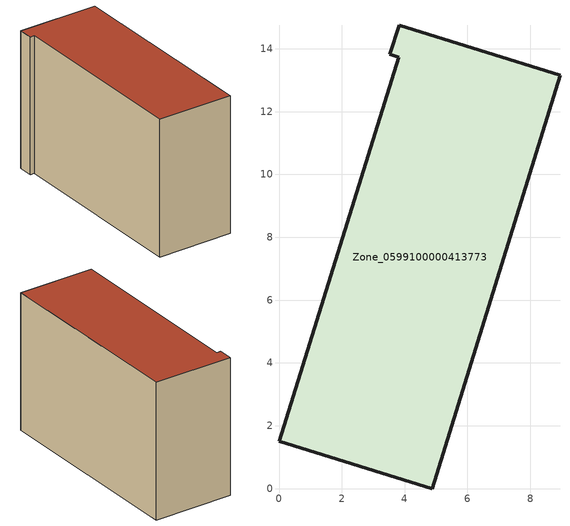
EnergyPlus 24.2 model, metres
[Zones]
Zone_0599100000413773
 floor ground (C_G): 3.83,14.74 8.95,13.16 4.88,0 0,1.5 3.81,13.73 3.52,13.82 z0
 wall outside (C_F): 4.88,0 8.95,13.16 3.83,14.74 3.52,13.82 3.81,13.73 0,1.5 4.88,0 z0:9.22
 roof outside (C_R): 8.95,13.16 3.83,14.74 3.52,13.82 3.81,13.73 0,1.5 4.88,0 z9.22
[BUILDING]
Pand.0599100000413773: North Axis=0; Terrain=City; Loads Convergence Tolerance Value=0.04; Temperature Convergence Tolerance Value=0.4; Solar Distribution=FullExterior; Maximum Number of Warmup Days=25; Minimum Number of Warmup Days=1
[Site:Location]
Rotterdam.The.Hague.AP_ZH_NLD Design_Conditions: Latitude=51.96; Longitude=4.45; Time Zone=1; Elevation=-4.5
[SITE:GROUNDTEMPERATURE:BUILDINGSURFACE]
18, 18, 18, 18, 18, 18, 18, 18, 18, 18, 18, 18
[MATERIAL] Thermal Absorptance=0.9; Solar Absorptance=0.7; Visible Absorptance=0.7
Name | Roughness | Thickness | Conductivity | Density | Specific Heat
G.TI.2006-2014 | MediumSmooth | 0.15 | 0.06 | 540 | 1210
F.TI.2006-2014 | Rough | 0.3 | 0.12 | 1920 | 840
R.TI.2006-2014 | MediumRough | 0.2 | 0.08 | 1500 | 1000
[CONSTRUCTION]
C_G: G.TI.2006-2014
C_F: F.TI.2006-2014
C_R: R.TI.2006-2014
[ZONE]
Zone_0599100000413773: Type=1; Multiplier=1; Ceiling Height=Autocalculate; Volume=Autocalculate; Floor Area=autocalculate; Part of Total Floor Area=Yes
[ZONEINFILTRATION:DESIGNFLOWRATE]
Infil_Zone_0599100000413773: Zone or ZoneList or Space or SpaceList=Zone_0599100000413773; Schedule=AlwaysOn; Design Flow Rate Calculation Method=Flow/Area; Flow Rate per Floor Area=0.0015; Constant Term Coefficient=1; Temperature Term Coefficient=0; Velocity Term Coefficient=0; Velocity Squared Term Coefficient=0
[HVACTEMPLATE:ZONE:IDEALLOADSAIRSYSTEM]
Zone_0599100000413773: Maximum Heating Supply Air Temperature=50; Minimum Cooling Supply Air Temperature=13; Maximum Heating Supply Air Humidity Ratio=0.0156; Minimum Cooling Supply Air Humidity Ratio=0.0077; Heating Limit=NoLimit; Cooling Limit=NoLimit; Dehumidification Control Type=ConstantSensibleHeatRatio; Cooling Sensible Heat Ratio=0.7; Dehumidification Setpoint=60; Humidification Control Type=None; Humidification Setpoint=30; Outdoor Air Method=None; Outdoor Air Flow Rate per Person=0.00944; Outdoor Air Flow Rate per Zone Floor Area=0; Outdoor Air Flow Rate per Zone=0; Demand Controlled Ventilation Type=None; Outdoor Air Economizer Type=NoEconomizer; Heat Recovery Type=None; Sensible Heat Recovery Effectiveness=0.7; Latent Heat Recovery Effectiveness=0.65
[ZONECONTROL:THERMOSTAT]
ThermostatControl_Zone_0599100000413773: Zone or ZoneList=Zone_0599100000413773; Control Type Schedule=DualSetpointControlType; Control 1=Thermostat_Zone_0599100000413773; Temperature Difference Between Cutout And Setpoint=0
[THERMOSTATSETPOINT:DUALSETPOINT]
Thermostat_Zone_0599100000413773: Heating Setpoint Temperature Schedule=HeatingSetpoint_Zone_0599100000413773; Cooling Setpoint Temperature Schedule=CoolingSetpoint_Zone_0599100000413773
[SCHEDULE:COMPACT]
HeatingSetpoint_Zone_0599100000413773: Through: 12/31, For: AllDays, Until: 24:00, 21
CoolingSetpoint_Zone_0599100000413773: Through: 12/31, For: AllDays, Until: 24:00, 24
DualSetpointControlType: Through: 12/31, For: AllDays, Until: 24:00, 4
AlwaysOn: Through: 12/31, For: AllDays, Until: 24:00, 1
